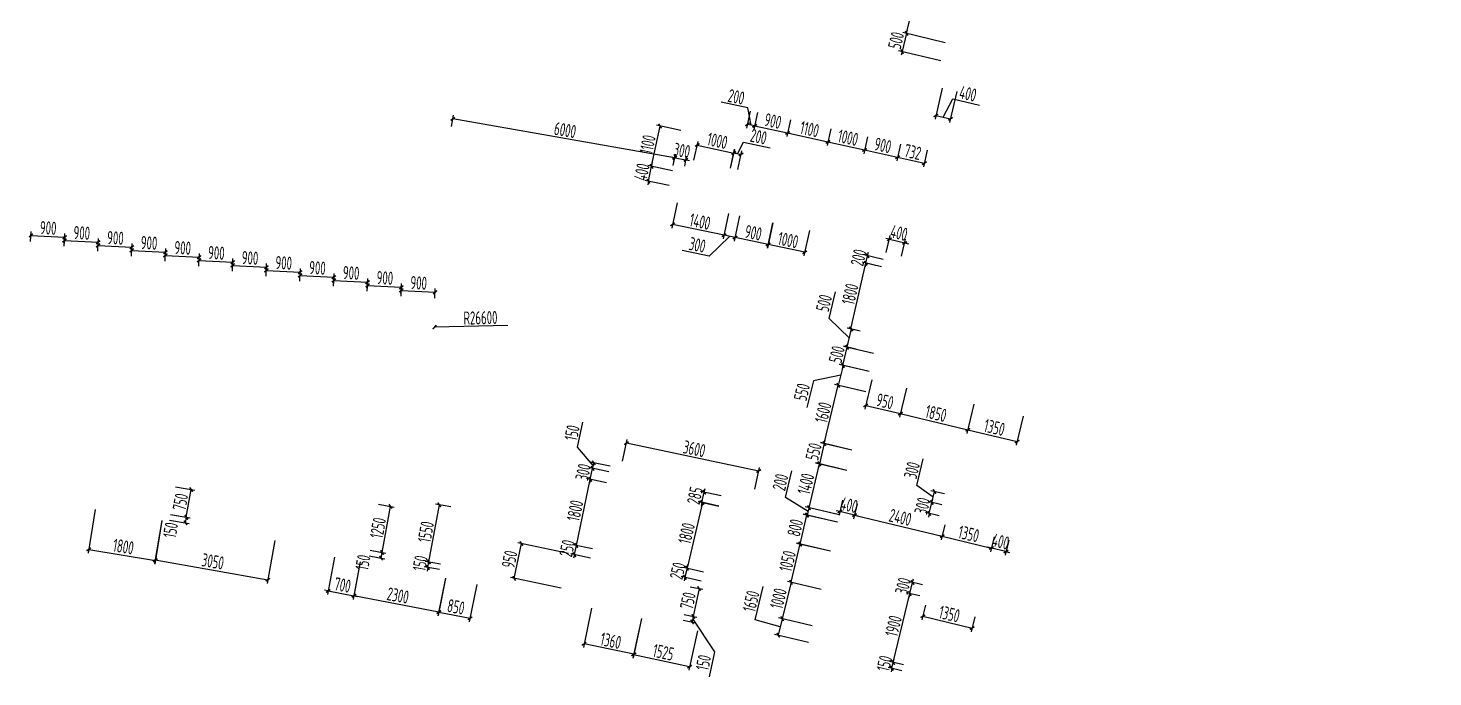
# Model space of a CAD drawing. Header units: millimetres. Extents: x 11639278 to 23698211, y -13072636 to -5537337.
# Drawn here: x 23569202 to 23606624, y -12714805 to -12697508 of the extents above; entities that cross this region are included whole.
import ezdxf

# ---------------------------------------------------------------- set-up
doc = ezdxf.new("R2010")
doc.units = ezdxf.units.MM
doc.header["$LTSCALE"] = 10
doc.layers.add('A2-RI-F1$0$$1$A-DIMS-100', color=1, linetype='Continuous')
doc.styles.add('A2-RI-F1$0$$1$XD2008', font='hzs.shx', dxfattribs={"width": 0.7, "bigfont": 'hztxt.shx'})

# ---------------------------------------------------------------- blocks, each defined once
blk = doc.blocks.new('A2-RI-F1$0$$0$_ArchTick')
at = {"color": 0, "linetype": 'ByBlock', "const_width": 0.4}
blk.add_lwpolyline([(-0.5, -0.5), (0.5, 0.5)], dxfattribs=at)
blk = doc.blocks.new('A2-RI-F1$0$$AUDIT_BAD_BLOCK_RECORD5')
at = {"layer": 'A2-RI-F1$0$$1$A-DIMS-100', "color": 0, "lineweight": -2, "transparency": 16777216}
for p, q in [((11790374, -6318192), (11790936, -6315858)), ((11790374, -6318192), (11790256, -6318678)), ((11791406, -6318441), (11790276, -6318169)), ((11791406, -6318441), (11790276, -6318169)), ((11790374, -6318192), (11790397, -6318095)), ((11791289, -6318927), (11790159, -6318655)), ((11790256, -6318678), (11790233, -6318775)), ((11791322, -6319655), (11791132, -6320479)), ((11791711, -6319745), (11791522, -6320569)), ((11786150, -6320180), (11785436, -6320030)), ((11786232, -6320640), (11786150, -6320180)), ((11791349, -6320427), (11791604, -6319939)), ((11791604, -6319939), (11792315, -6320103)), ((11778251, -6320673), (11778303, -6320375)), ((11784195, -6321511), (11778286, -6320473)), ((11786209, -6320265), (11786114, -6320718)), ((11786403, -6320305), (11786304, -6320752)), ((11786405, -6320306), (11786310, -6320759)), ((11787282, -6320499), (11787183, -6320946)), ((11787282, -6320499), (11787183, -6320946)), ((11791154, -6320382), (11791544, -6320471)), ((11783583, -6321737), (11783809, -6320665)), ((11784363, -6320781), (11783711, -6320644)), ((11786330, -6320661), (11786135, -6320620)), ((11786326, -6320654), (11787205, -6320848)), ((11787205, -6320848), (11788279, -6321086)), ((11788356, -6320737), (11788257, -6321184)), ((11788356, -6320737), (11788257, -6321184)), ((11789333, -6320953), (11789234, -6321400)), ((11789333, -6320953), (11789234, -6321400)), ((11784710, -6321569), (11784820, -6321072)), ((11784799, -6321169), (11785775, -6321385)), ((11785685, -6321785), (11785791, -6321281)), ((11785687, -6321785), (11785797, -6321287)), ((11785868, -6321400), (11786030, -6321093)), ((11785880, -6321826), (11785986, -6321322)), ((11786030, -6321093), (11786744, -6321243)), ((11788279, -6321086), (11789255, -6321302)), ((11789255, -6321302), (11790134, -6321496)), ((11790211, -6321147), (11790113, -6321594)), ((11790211, -6321147), (11790113, -6321594)), ((11790926, -6321305), (11790827, -6321752)), ((11784137, -6321854), (11783485, -6321717)), ((11784137, -6321854), (11783485, -6321717)), ((11783583, -6321737), (11783604, -6321639)), ((11784201, -6321511), (11784103, -6321492)), ((11784160, -6321711), (11784212, -6321413)), ((11784170, -6321678), (11784220, -6321412)), ((11784201, -6321511), (11784496, -6321566)), ((11784465, -6321733), (11784515, -6321468)), ((11784496, -6321566), (11784594, -6321585)), ((11785770, -6321379), (11785966, -6321420)), ((11790134, -6321496), (11790848, -6321654)), ((11783499, -6322134), (11783583, -6321737)), ((11784053, -6322251), (11783401, -6322114)), ((11783499, -6322134), (11783479, -6322232)), ((11784264, -6322707), (11784121, -6323383)), ((11785633, -6322996), (11785491, -6323672)), ((11785633, -6322996), (11785491, -6323672)), ((11785927, -6323058), (11785784, -6323734)), ((11785927, -6323058), (11785786, -6323734)), ((11767038, -6323737), (11767053, -6323479)), ((11767047, -6323579), (11767946, -6323630)), ((11767937, -6323787), (11767951, -6323530)), ((11785512, -6323574), (11784142, -6323285)), ((11785658, -6323605), (11785113, -6324129)), ((11785805, -6323636), (11785512, -6323574)), ((11786807, -6323241), (11786663, -6323919)), ((11786808, -6323242), (11786667, -6323918)), ((11787786, -6323450), (11787642, -6324127)), ((11789833, -6324032), (11789940, -6323585)), ((11767934, -6323870), (11767948, -6323612)), ((11767942, -6323712), (11768841, -6323763)), ((11768829, -6324003), (11768844, -6323745)), ((11768832, -6323920), (11768847, -6323663)), ((11768838, -6323845), (11769737, -6323896)), ((11769725, -6324136), (11769740, -6323878)), ((11769728, -6324054), (11769742, -6323796)), ((11769734, -6323978), (11770633, -6324029)), ((11770624, -6324187), (11770638, -6323929)), ((11785113, -6324129), (11784399, -6323978)), ((11786688, -6323820), (11785806, -6323636)), ((11787662, -6324030), (11786684, -6323821)), ((11789917, -6323682), (11789820, -6323659)), ((11789917, -6323682), (11790325, -6323780)), ((11790241, -6324131), (11790349, -6323683)), ((11790325, -6323780), (11790423, -6323804)), ((11770621, -6324269), (11770636, -6324012)), ((11770630, -6324111), (11771529, -6324162)), ((11771518, -6324402), (11771533, -6324145)), ((11771520, -6324320), (11771535, -6324062)), ((11771527, -6324245), (11772426, -6324295)), ((11772415, -6324536), (11772430, -6324278)), ((11772417, -6324453), (11772431, -6324196)), ((11773314, -6324586), (11773328, -6324329)), ((11788887, -6326072), (11789291, -6324318)), ((11789546, -6324377), (11789194, -6324296)), ((11789703, -6324413), (11789194, -6324296)), ((11789748, -6324218), (11789239, -6324101)), ((11789291, -6324318), (11789269, -6324416)), ((11789291, -6324318), (11789336, -6324123)), ((11789336, -6324123), (11789359, -6324026)), ((11772424, -6324378), (11773323, -6324429)), ((11773312, -6324669), (11773327, -6324411)), ((11773321, -6324511), (11774220, -6324562)), ((11774210, -6324802), (11774225, -6324545)), ((11774211, -6324720), (11774226, -6324462)), ((11774219, -6324645), (11775118, -6324695)), ((11775109, -6324853), (11775123, -6324596)), ((11775109, -6324936), (11775123, -6324678)), ((11776007, -6324987), (11776022, -6324729)), ((11775117, -6324778), (11776016, -6324829)), ((11776007, -6325069), (11776022, -6324812)), ((11776016, -6324912), (11776915, -6324962)), ((11776906, -6325120), (11776920, -6324863)), ((11776907, -6325203), (11776921, -6324945)), ((11776916, -6325045), (11777814, -6325096)), ((11777805, -6325254), (11777820, -6324996)), ((11788310, -6325792), (11788481, -6325082)), ((11788851, -6326316), (11788310, -6325792)), ((11779749, -6325985), (11777801, -6326025)), ((11789142, -6326131), (11788790, -6326050)), ((11788792, -6326559), (11788909, -6326073)), ((11789142, -6326129), (11788812, -6326049)), ((11788679, -6327047), (11788791, -6326562)), ((11789491, -6326724), (11788694, -6326539)), ((11789025, -6326615), (11788695, -6326535)), ((11788791, -6326562), (11788814, -6326464)), ((11788619, -6327309), (11787891, -6327453)), ((11788683, -6327043), (11788555, -6327576)), ((11789379, -6327209), (11788581, -6327024)), ((11789379, -6327209), (11788586, -6327019)), ((11788679, -6327047), (11788656, -6327144)), ((11787891, -6327453), (11787721, -6328163)), ((11788182, -6329129), (11788555, -6327575)), ((11789288, -6327751), (11788458, -6327552)), ((11789251, -6327742), (11788458, -6327553)), ((11789446, -6327432), (11789263, -6328208)), ((11790370, -6327651), (11790184, -6328427)), ((11790371, -6327651), (11790187, -6328427)), ((11792169, -6328081), (11791983, -6328858)), ((11792169, -6328081), (11791983, -6328858)), ((11789286, -6328111), (11790210, -6328329)), ((11790207, -6328330), (11792007, -6328760)), ((11793482, -6328395), (11793296, -6329172)), ((11781613, -6329223), (11781754, -6328555)), ((11792007, -6328760), (11793320, -6329075)), ((11782811, -6329599), (11782933, -6329020)), ((11786435, -6329860), (11782912, -6329118)), ((11788183, -6329127), (11788052, -6329666)), ((11788915, -6329305), (11788085, -6329103)), ((11788915, -6329305), (11788085, -6329106)), ((11788183, -6329127), (11788206, -6329029)), ((11782027, -6329716), (11781613, -6329223)), ((11790650, -6330249), (11790821, -6329539)), ((11782444, -6329881), (11781913, -6329769)), ((11782444, -6329881), (11781914, -6329769)), ((11782475, -6329734), (11781945, -6329622)), ((11781949, -6330083), (11782011, -6329790)), ((11782011, -6329790), (11782031, -6329692)), ((11782012, -6329790), (11782043, -6329643)), ((11786333, -6330342), (11786455, -6329762)), ((11787149, -6330566), (11787314, -6329855)), ((11788047, -6329672), (11787773, -6330837)), ((11788784, -6329845), (11787950, -6329649)), ((11788784, -6329844), (11787954, -6329643)), ((11788052, -6329666), (11788028, -6329763)), ((11770901, -6330280), (11771417, -6330372)), ((11781578, -6331845), (11781949, -6330083)), ((11782382, -6330175), (11781851, -6330063)), ((11782382, -6330175), (11781851, -6330063)), ((11781949, -6330083), (11781928, -6330181)), ((11784986, -6330425), (11785008, -6330328)), ((11791085, -6330553), (11790650, -6330249)), ((11771187, -6331093), (11771319, -6330354)), ((11784937, -6330698), (11784527, -6332450)), ((11785371, -6330802), (11784827, -6330682)), ((11785372, -6330800), (11784840, -6330675)), ((11785433, -6330524), (11784888, -6330404)), ((11784925, -6330703), (11784903, -6330801)), ((11784925, -6330703), (11784986, -6330425)), ((11787751, -6330939), (11787149, -6330566)), ((11788672, -6330640), (11788576, -6331037)), ((11791317, -6330763), (11790952, -6330676)), ((11791317, -6330763), (11790952, -6330676)), ((11790979, -6330991), (11791049, -6330699)), ((11791387, -6330472), (11791023, -6330384)), ((11791049, -6330699), (11791120, -6330407)), ((11791049, -6330699), (11791073, -6330602)), ((11768764, -6330886), (11768572, -6332048)), ((11770769, -6331018), (11771292, -6331111)), ((11770769, -6331018), (11771285, -6331110)), ((11776307, -6330744), (11776726, -6330820)), ((11776404, -6332032), (11776627, -6330802)), ((11777652, -6332285), (11777928, -6330760)), ((11778235, -6330816), (11777830, -6330742)), ((11787536, -6331812), (11787717, -6331035)), ((11788525, -6331222), (11787619, -6331012)), ((11788533, -6331224), (11787631, -6331015)), ((11788509, -6331010), (11787675, -6330814)), ((11788579, -6331028), (11787676, -6330818)), ((11787774, -6330841), (11787728, -6331037)), ((11788600, -6330940), (11788502, -6330917)), ((11788988, -6331034), (11788600, -6330940)), ((11789061, -6330734), (11788965, -6331131)), ((11789061, -6330734), (11788965, -6331131)), ((11788988, -6331034), (11789086, -6331057)), ((11788988, -6331034), (11791322, -6331596)), ((11791246, -6331055), (11790882, -6330967)), ((11790979, -6330991), (11790956, -6331088)), ((11770538, -6331180), (11770336, -6332327)), ((11770540, -6331180), (11770347, -6332342)), ((11770743, -6331166), (11771266, -6331259)), ((11771168, -6331241), (11771194, -6331093)), ((11791394, -6331296), (11791298, -6331693)), ((11791394, -6331296), (11791298, -6331693)), ((11773546, -6331709), (11773344, -6332855)), ((11779921, -6332723), (11780116, -6331793)), ((11781372, -6332058), (11780018, -6331773)), ((11782011, -6331936), (11781480, -6331824)), ((11782011, -6331936), (11781480, -6331824)), ((11781578, -6331845), (11781598, -6331747)), ((11787297, -6332825), (11787543, -6331805)), ((11788344, -6332000), (11787439, -6331790)), ((11788345, -6331998), (11787445, -6331781)), ((11791322, -6331596), (11792634, -6331913)), ((11792706, -6331613), (11792611, -6332010)), ((11792706, -6331613), (11792611, -6332010)), ((11793095, -6331706), (11792999, -6332104)), ((11768588, -6331949), (11770363, -6332243)), ((11775135, -6332153), (11774947, -6333156)), ((11776057, -6332122), (11776476, -6332197)), ((11776083, -6331974), (11776502, -6332050)), ((11776083, -6331974), (11776502, -6332050)), ((11776377, -6332180), (11776404, -6332032)), ((11777652, -6332285), (11777670, -6332187)), ((11781959, -6332181), (11781428, -6332069)), ((11781526, -6332089), (11781505, -6332187)), ((11781526, -6332089), (11781578, -6331845)), ((11792634, -6331913), (11792537, -6331889)), ((11793023, -6332006), (11792634, -6331913)), ((11793023, -6332006), (11793120, -6332030)), ((11770354, -6332228), (11773361, -6332757)), ((11775822, -6332283), (11775630, -6333278)), ((11775823, -6332283), (11775635, -6333285)), ((11777933, -6332489), (11777527, -6332415)), ((11777959, -6332341), (11777553, -6332268)), ((11777959, -6332341), (11777553, -6332268)), ((11777625, -6332433), (11777607, -6332531)), ((11777625, -6332433), (11777652, -6332285)), ((11784962, -6332552), (11784430, -6332428)), ((11784962, -6332552), (11784430, -6332428)), ((11784527, -6332450), (11784470, -6332694)), ((11784527, -6332450), (11784550, -6332353)), ((11778090, -6332720), (11777892, -6333718)), ((11778091, -6332721), (11777899, -6333716)), ((11778924, -6332886), (11778726, -6333884)), ((11781176, -6332987), (11779823, -6332703)), ((11784905, -6332796), (11784373, -6332671)), ((11784470, -6332694), (11784447, -6332791)), ((11784610, -6332943), (11784947, -6333014)), ((11786343, -6333830), (11786558, -6332939)), ((11787297, -6332825), (11787062, -6333798)), ((11788099, -6333019), (11787199, -6332802)), ((11788099, -6333019), (11787199, -6332802)), ((11790803, -6332895), (11790439, -6332807)), ((11790464, -6333126), (11790536, -6332831)), ((11790536, -6332831), (11790559, -6332733)), ((11774966, -6333058), (11774867, -6333039)), ((11774966, -6333058), (11775654, -6333187)), ((11775649, -6333180), (11777918, -6333618)), ((11775654, -6333187), (11775752, -6333205)), ((11784849, -6332993), (11784692, -6333736)), ((11790021, -6334964), (11790464, -6333126)), ((11790732, -6333191), (11790367, -6333103)), ((11790732, -6333191), (11790367, -6333103)), ((11790464, -6333126), (11790441, -6333223)), ((11777912, -6333620), (11778746, -6333786)), ((11781985, -6333516), (11781764, -6334564)), ((11784453, -6333686), (11784790, -6333757)), ((11784453, -6333686), (11784790, -6333757)), ((11790879, -6333432), (11790784, -6333829)), ((11783311, -6333796), (11783082, -6334847)), ((11783313, -6333796), (11783092, -6334844)), ((11784422, -6333832), (11784759, -6333903)), ((11784692, -6333736), (11784661, -6333883)), ((11784677, -6333809), (11785254, -6334680)), ((11787009, -6334017), (11786343, -6333830)), ((11787062, -6333797), (11786956, -6334237)), ((11787864, -6333991), (11786965, -6333774)), ((11787864, -6333991), (11786965, -6333774)), ((11790807, -6333732), (11792119, -6334048)), ((11792192, -6333748), (11792096, -6334145)), ((11784803, -6334122), (11784574, -6335172)), ((11787758, -6334430), (11786859, -6334214)), ((11783113, -6334746), (11781784, -6334466)), ((11783103, -6334749), (11784595, -6335075)), ((11785254, -6334680), (11785113, -6335349)), ((11790251, -6335183), (11789887, -6335095)), ((11790289, -6335029), (11789924, -6334941)), ((11790289, -6335029), (11789924, -6334941)), ((11789984, -6335119), (11789961, -6335216)), ((11789984, -6335119), (11790021, -6334964)), ((11790021, -6334964), (11790045, -6334867))]:
    blk.add_line(p, q, dxfattribs=at)
at = {"layer": 'Defpoints', "color": 0, "transparency": 16777216}
for p in [(11790256, -6318678), (11791601, -6318488), (11791601, -6318488), (11791484, -6318974), (11791367, -6319460), (11791756, -6319550), (11786251, -6320069), (11786446, -6320110), (11786447, -6320109), (11778286, -6320473), (11787325, -6320304), (11787325, -6320304), (11788399, -6320541), (11788399, -6320541), (11791544, -6320471), (11778216, -6320870), (11783809, -6320665), (11784558, -6320823), (11786135, -6320620), (11787205, -6320848), (11789376, -6320757), (11789376, -6320757), (11790255, -6320952), (11790255, -6320952), (11788279, -6321086), (11789255, -6321302), (11790969, -6321110), (11784496, -6321566), (11785775, -6321385), (11785966, -6321420), (11790134, -6321496), (11790848, -6321654), (11783583, -6321737), (11784125, -6321908), (11784133, -6321874), (11784333, -6321895), (11784333, -6321895), (11784428, -6321930), (11784667, -6321764), (11785643, -6321980), (11785643, -6321980), (11785839, -6322022), (11784249, -6322292), (11784305, -6322511), (11785675, -6322800), (11785675, -6322800), (11785968, -6322862), (11785968, -6322862), (11786849, -6323046), (11786849, -6323046), (11784142, -6323285), (11785512, -6323574), (11787827, -6323254), (11767027, -6323936), (11767946, -6323630), (11768841, -6323763), (11769737, -6323896), (11785806, -6323636), (11786684, -6323821), (11790325, -6323780), (11767922, -6324069), (11767925, -6323987), (11768818, -6324202), (11768821, -6324120), (11769714, -6324336), (11769717, -6324253), (11770633, -6324029), (11771529, -6324162), (11772426, -6324295), (11789291, -6324318), (11789336, -6324123), (11789786, -6324227), (11789943, -6324263), (11790194, -6324325), (11770610, -6324469), (11770612, -6324386), (11771507, -6324602), (11771509, -6324520), (11772405, -6324653), (11773323, -6324429), (11774220, -6324562), (11775118, -6324695), (11789741, -6324422), (11789898, -6324458), (11772404, -6324735), (11773301, -6324869), (11773302, -6324786), (11774199, -6325002), (11774200, -6324919), (11775098, -6325053), (11776016, -6324829), (11776915, -6324962), (11777814, -6325096), (11775097, -6325135), (11775996, -6325186), (11775996, -6325269), (11776895, -6325320), (11776895, -6325403), (11777794, -6325453), (11804395, -6325469), (11777801, -6326025), (11788909, -6326073), (11789336, -6326176), (11789336, -6326176), (11788791, -6326562), (11789219, -6326662), (11789686, -6326769), (11789492, -6327238), (11789573, -6327256), (11789574, -6327254), (11788555, -6327575), (11788555, -6327576), (11790417, -6327456), (11790417, -6327456), (11789446, -6327789), (11789483, -6327798), (11792216, -6327887), (11792216, -6327887), (11790210, -6328329), (11793529, -6328201), (11792007, -6328760), (11782912, -6329118), (11793320, -6329075), (11789110, -6329352), (11789110, -6329352), (11782011, -6329790), (11782043, -6329643), (11782640, -6329922), (11782640, -6329922), (11782671, -6329776), (11782769, -6329795), (11788052, -6329666), (11788979, -6329891), (11788979, -6329891), (11770704, -6330245), (11781949, -6330083), (11782578, -6330216), (11782578, -6330216), (11768797, -6330688), (11771319, -6330354), (11776110, -6330709), (11784986, -6330425), (11785628, -6330567), (11786292, -6330538), (11788719, -6330446), (11789108, -6330540), (11789108, -6330540), (11791049, -6330699), (11791120, -6330407), (11791581, -6330519), (11770572, -6330983), (11770573, -6330983), (11770573, -6330983), (11770573, -6330983), (11776627, -6330802), (11777928, -6330760), (11778432, -6330851), (11785567, -6330845), (11785567, -6330845), (11787717, -6331035), (11787728, -6331037), (11787773, -6330837), (11788600, -6330940), (11788704, -6331056), (11788773, -6331073), (11791511, -6330810), (11791511, -6330810), (11770546, -6331131), (11771194, -6331093), (11788719, -6331267), (11788728, -6331269), (11791441, -6331102), (11791441, -6331102), (11791441, -6331102), (11792753, -6331418), (11792753, -6331418), (11773580, -6331512), (11780116, -6331793), (11787543, -6331805), (11791322, -6331596), (11793142, -6331512), (11775172, -6331957), (11775860, -6332086), (11775860, -6332086), (11775860, -6332086), (11775887, -6331938), (11775887, -6331938), (11776404, -6332032), (11781568, -6332099), (11781578, -6331845), (11782207, -6331977), (11782207, -6331977), (11788539, -6332045), (11788539, -6332045), (11792634, -6331913), (11792634, -6331913), (11770363, -6332243), (11777652, -6332285), (11778129, -6332524), (11778129, -6332524), (11778129, -6332524), (11778156, -6332377), (11778156, -6332377), (11782155, -6332222), (11784527, -6332450), (11773361, -6332757), (11778963, -6332690), (11784414, -6332902), (11784470, -6332694), (11785100, -6332841), (11785157, -6332598), (11785157, -6332598), (11790536, -6332831), (11790997, -6332942), (11775654, -6333187), (11781372, -6333029), (11782026, -6333321), (11788293, -6333065), (11788293, -6333065), (11790464, -6333126), (11790926, -6333237), (11790926, -6333237), (11790926, -6333237), (11777918, -6333618), (11783354, -6333601), (11783354, -6333601), (11784257, -6333645), (11784257, -6333645), (11792238, -6333554), (11778746, -6333786), (11784226, -6333791), (11784661, -6333883), (11784692, -6333736), (11784846, -6333926), (11787062, -6333798), (11788059, -6334038), (11788059, -6334038), (11792119, -6334048), (11786956, -6334237), (11781784, -6334466), (11787953, -6334477), (11784595, -6335075), (11790021, -6334964), (11790483, -6335075), (11790483, -6335075), (11790446, -6335230)]:
    blk.add_point(p, dxfattribs=at)
at = {"layer": 'A2-RI-F1$0$$1$A-DIMS-100', "color": 0, "lineweight": -2, "transparency": 16777216, "xscale": 100, "yscale": 100, "zscale": 100}
for p, rotation in [((11790374, -6318192), 256.4486630935356), ((11790374, -6318192), 256.4486630929513), ((11790256, -6318678), 76.44866309295134), ((11778286, -6320473), 170.0351298837913), ((11783809, -6320665), 78.11243967834969), ((11786135, -6320620), 168.0934285200111), ((11786326, -6320654), 167.5246565419612), ((11786330, -6320661), 348.0934285200112), ((11791154, -6320382), 167.0199327018281), ((11791544, -6320471), 347.0199327018281), ((11787205, -6320848), 167.524656541926), ((11787205, -6320848), 347.5246565419612), ((11784799, -6321169), 167.53021032983), ((11785770, -6321379), 168.0934285198395), ((11785775, -6321385), 347.53021032983), ((11785966, -6321420), 348.0934285198395), ((11788279, -6321086), 167.524656541905), ((11788279, -6321086), 347.524656541926), ((11789255, -6321302), 167.5246565419245), ((11789255, -6321302), 347.524656541905), ((11783583, -6321737), 258.0934285195837), ((11783583, -6321737), 258.1124396783497), ((11784195, -6321511), 350.0351298837913), ((11784201, -6321511), 349.3231836772848), ((11784496, -6321566), 169.3231836772847), ((11790134, -6321496), 347.5246565419245), ((11790134, -6321496), 167.5246565419004), ((11790848, -6321654), 347.5246565419004), ((11783499, -6322134), 78.09342851958367), ((11784142, -6323285), 168.0940815052964), ((11767047, -6323579), 176.7682777350981), ((11767946, -6323630), 356.7682777350981), ((11785512, -6323574), 348.0940815052964), ((11785512, -6323574), 168.0940815052837), ((11785805, -6323636), 348.0940815052837), ((11785806, -6323636), 168.2205638768212), ((11789917, -6323682), 346.4486630935268), ((11767942, -6323712), 176.7682777350981), ((11768838, -6323845), 176.7682777350981), ((11768841, -6323763), 356.7682777350981), ((11769734, -6323978), 176.7682777350981), ((11769737, -6323896), 356.7682777350981), ((11770633, -6324029), 356.7682777350981), ((11786684, -6323821), 167.9802686807711), ((11786688, -6323820), 348.2205638768212), ((11787662, -6324030), 347.9802686807711), ((11790325, -6323780), 166.4486630935267), ((11770630, -6324111), 176.7682777350981), ((11771527, -6324245), 176.7682777350981), ((11771529, -6324162), 356.7682777350981), ((11772424, -6324378), 176.7682777350981), ((11772426, -6324295), 356.7682777350981), ((11773323, -6324429), 356.7682777350981), ((11789291, -6324318), 77.01991600797717), ((11789291, -6324318), 77.01993270212067), ((11789336, -6324123), 257.0199327021207), ((11773321, -6324511), 176.7682777350981), ((11774219, -6324645), 176.7682777350981), ((11774220, -6324562), 356.7682777350981), ((11775118, -6324695), 356.7682777350981), ((11775117, -6324778), 176.7682777350981), ((11776016, -6324829), 356.7682777350981), ((11776016, -6324912), 176.7682777350981), ((11776915, -6324962), 356.7682777350981), ((11776916, -6325045), 176.7682777350981), ((11777814, -6325096), 356.7682777350981), ((11777801, -6326025), 181.1975737968241), ((11788887, -6326072), 257.0199160079772), ((11788909, -6326073), 76.44866309347927), ((11788791, -6326562), 256.922721768014), ((11788792, -6326559), 256.4486630934793), ((11788679, -6327047), 76.922721768014), ((11788683, -6327043), 76.54136474564864), ((11788555, -6327575), 76.49614917004527), ((11788555, -6327576), 256.5413647456487), ((11789286, -6328111), 166.7097256110643), ((11790207, -6328330), 166.5461067399386), ((11790210, -6328329), 346.7097256110643), ((11792007, -6328760), 346.5461067399385), ((11792007, -6328760), 166.546106739915), ((11782912, -6329118), 168.0940815053287), ((11788183, -6329127), 256.3555000022105), ((11788182, -6329129), 256.4961491700453), ((11793320, -6329075), 346.546106739915), ((11782043, -6329643), 78.05089826080392), ((11788047, -6329672), 76.73599419994285), ((11788052, -6329666), 76.35550000221056), ((11782011, -6329790), 258.1130189600516), ((11782012, -6329790), 258.0508982608039), ((11786435, -6329860), 348.0940815053287), ((11771319, -6330354), 79.86978481541381), ((11781949, -6330083), 78.09229183265627), ((11781949, -6330083), 78.11301896005152), ((11784986, -6330425), 257.5370025522552), ((11791120, -6330407), 76.44863650412785), ((11777928, -6330760), 79.73949991710947), ((11784925, -6330703), 77.53700255225526), ((11784937, -6330698), 76.82950388993909), ((11791049, -6330699), 256.4486365041279), ((11791049, -6330699), 256.4486365041279), ((11771187, -6331093), 259.8697848154138), ((11771194, -6331093), 79.92541823513123), ((11776627, -6330802), 79.71379353934257), ((11787717, -6331035), 76.93982687979205), ((11787728, -6331037), 256.9382127906777), ((11787773, -6330837), 256.7359941999428), ((11787774, -6330841), 76.93821279067768), ((11788600, -6330940), 346.4486596404055), ((11788988, -6331034), 166.4486596404056), ((11788988, -6331034), 166.4486538849018), ((11790979, -6330991), 76.44863650412783), ((11771168, -6331241), 259.9254182351312), ((11780116, -6331793), 78.11645840766661), ((11781578, -6331845), 258.0922918324287), ((11781578, -6331845), 258.0922918326563), ((11787536, -6331812), 256.9398268797921), ((11787543, -6331805), 76.4486630935831), ((11791322, -6331596), 346.4486538849018), ((11791322, -6331596), 166.4486538847832), ((11792634, -6331913), 346.4486538847832), ((11792634, -6331913), 346.4486941735833), ((11768588, -6331949), 170.5820217564794), ((11770354, -6332228), 170.0303490324275), ((11770363, -6332243), 350.5820217564795), ((11776377, -6332180), 259.7432993641692), ((11776404, -6332032), 259.7137935393426), ((11776404, -6332032), 79.74329936416919), ((11777652, -6332285), 259.7394999171095), ((11777652, -6332285), 259.7394999170852), ((11781526, -6332089), 78.09229183242871), ((11793023, -6332006), 166.4486941735833), ((11777625, -6332433), 79.73949991708525), ((11784527, -6332450), 256.8295038899391), ((11784527, -6332450), 256.8295038902284), ((11773361, -6332757), 350.0303490324275), ((11779921, -6332723), 258.1164584076666), ((11784470, -6332694), 76.82950389022835), ((11784849, -6332993), 78.09391769102558), ((11787297, -6332825), 256.4486630935831), ((11787297, -6332825), 76.45539727203926), ((11790536, -6332831), 256.448663093487), ((11774966, -6333058), 349.3591226585006), ((11775649, -6333180), 169.0710624744844), ((11775654, -6333187), 169.3591226585006), ((11790464, -6333126), 76.4486538848482), ((11790464, -6333126), 76.44866309348701), ((11777912, -6333620), 168.7741906195527), ((11777918, -6333618), 349.0710624744845), ((11778746, -6333786), 348.7741906195527), ((11784692, -6333736), 258.0939176910256), ((11784692, -6333736), 78.11331251468995), ((11790807, -6333732), 166.4486538847832), ((11784661, -6333883), 258.1133125146899), ((11787062, -6333797), 76.44866546215668), ((11787062, -6333798), 256.4553972720393), ((11792119, -6334048), 346.4486538847832), ((11781784, -6334466), 168.0940815052959), ((11786956, -6334237), 256.4486654621567), ((11783103, -6334749), 167.6830760763701), ((11783113, -6334746), 348.0940815052959), ((11784595, -6335075), 347.68307607637), ((11789984, -6335119), 76.44863650366436), ((11790021, -6334964), 256.4486365036643), ((11790021, -6334964), 256.4486538848482)]:
    blk.add_blockref('A2-RI-F1$0$$0$_ArchTick', p, dxfattribs=dict(at, rotation=rotation))
at = {"layer": 'A2-RI-F1$0$$1$A-DIMS-100', "color": 4, "transparency": 16777216, "char_height": 350, "attachment_point": 5, "style": 'A2-RI-F1$0$$1$XD2008'}
for s, insert, rotation in [('\\A1;500', (11790096, -6318382), 76.4487), ('\\A1;200', (11785839, -6319885), 348.0934), ('\\A1;400', (11792010, -6319802), 347.0199), ('\\A1;6000', (11781280, -6320771), 350.0351), ('\\A1;900', (11786814, -6320531), 347.5247), ('\\A1;1100', (11787791, -6320748), 347.5247), ('\\A1;1100', (11783476, -6321155), 78.1124), ('\\A1;1000', (11785335, -6321057), 347.5302), ('\\A1;200', (11786433, -6320948), 348.0934), ('\\A1;1000', (11788816, -6320974), 347.5247), ('\\A1;900', (11789743, -6321180), 347.5247), ('\\A1;300', (11784390, -6321317), 349.3232), ('\\A1;732', (11790540, -6321356), 347.5247), ('\\A1;400', (11783321, -6321889), 78.0934), ('\\A1;900', (11767509, -6323380), 356.7683), ('\\A1;1400', (11784873, -6323210), 348.0941), ('\\A1;900', (11768404, -6323513), 356.7683), ('\\A1;900', (11769300, -6323646), 356.7683), ('\\A1;900', (11770196, -6323779), 356.7683), ('\\A1;900', (11786293, -6323508), 348.2206), ('\\A1;1000', (11787220, -6323705), 347.9803), ('\\A1;400', (11790174, -6323512), 346.4487), ('\\A1;900', (11771092, -6323912), 356.7683), ('\\A1;900', (11771989, -6324045), 356.7683), ('\\A1;300', (11784802, -6323833), 348.0941), ('\\A1;200', (11789095, -6324170), 77.0199), ('\\A1;900', (11772886, -6324179), 356.7683), ('\\A1;900', (11773783, -6324312), 356.7683), ('\\A1;900', (11774681, -6324445), 356.7683), ('\\A1;900', (11775579, -6324579), 356.7683), ('\\A1;900', (11776478, -6324712), 356.7683), ('\\A1;900', (11777378, -6324846), 356.7683), ('\\A1;1800', (11788870, -6325145), 77.0199), ('\\A1;500', (11788176, -6325384), 76.4487), ('\\A1;R26600', (11779024, -6325775), 1.1976), ('\\A1;500', (11788516, -6326753), 76.9227), ('\\A1;550', (11787587, -6327756), 76.5414), ('\\A1;1600', (11788150, -6328300), 76.4961), ('\\A1;950', (11789800, -6328001), 346.7097), ('\\A1;1850', (11791159, -6328326), 346.5461), ('\\A1;150', (11781464, -6328843), 78.0509), ('\\A1;1350', (11792716, -6328699), 346.5461), ('\\A1;3600', (11784720, -6329269), 348.0941), ('\\A1;550', (11787898, -6329343), 76.3555), ('\\A1;300', (11781759, -6329890), 78.113), ('\\A1;200', (11787013, -6330159), 76.9382), ('\\A1;1400', (11787691, -6330202), 76.736), ('\\A1;300', (11790517, -6329841), 76.4486), ('\\A1;285', (11784736, -6330516), 77.537), ('\\A1;750', (11771031, -6330684), 79.8698), ('\\A1;1800', (11781543, -6330918), 78.0923), ('\\A1;400', (11788847, -6330768), 346.4487), ('\\A1;300', (11790796, -6330792), 76.4486), ('\\A1;2400', (11790208, -6331096), 346.4487), ('\\A1;150', (11770768, -6331435), 79.9254), ('\\A1;1250', (11776294, -6331377), 79.7138), ('\\A1;1550', (11777569, -6331483), 79.7395), ('\\A1;1800', (11784513, -6331523), 76.8295), ('\\A1;800', (11787407, -6331373), 76.9398), ('\\A1;1350', (11792031, -6331536), 346.4487), ('\\A1;1800', (11769513, -6331874), 350.582), ('\\A1;250', (11781332, -6331920), 78.0923), ('\\A1;400', (11792881, -6331741), 346.4487), ('\\A1;3050', (11771896, -6332271), 350.0303), ('\\A1;150', (11775891, -6332298), 79.7433), ('\\A1;150', (11777417, -6332319), 79.7395), ('\\A1;950', (11779798, -6332212), 78.1165), ('\\A1;1050', (11787201, -6332262), 76.4487), ('\\A1;250', (11784279, -6332521), 76.8295), ('\\A1;700', (11775351, -6332901), 349.3591), ('\\A1;300', (11790281, -6332926), 76.4487), ('\\A1;2300', (11776826, -6333178), 349.0711), ('\\A1;850', (11778372, -6333482), 348.7742), ('\\A1;750', (11784550, -6333318), 78.0939), ('\\A1;1650', (11786231, -6333332), 76.4487), ('\\A1;1000', (11786961, -6333259), 76.4554), ('\\A1;1350', (11791516, -6333671), 346.4487), ('\\A1;1900', (11790024, -6333992), 76.4487), ('\\A1;1360', (11782495, -6334386), 348.0941), ('\\A1;1525', (11783897, -6334692), 347.6831), ('\\A1;150', (11784963, -6334968), 78.1133), ('\\A1;150', (11789784, -6334989), 76.4486)]:
    blk.add_mtext(s, dxfattribs=dict(at, insert=insert, rotation=rotation))
blk = doc.blocks.new('A2-RI-F1')
at = {"layer": 'Defpoints', "color": 3}
blk.add_blockref('A2-RI-F1$0$$AUDIT_BAD_BLOCK_RECORD5', (11802229.1, -6379455.7), dxfattribs=at)

msp = doc.modelspace()

# ---------------------------------------------------------------- block references
msp.add_blockref('A2-RI-F1', (0, 0))

doc.saveas('drawing.dxf')
